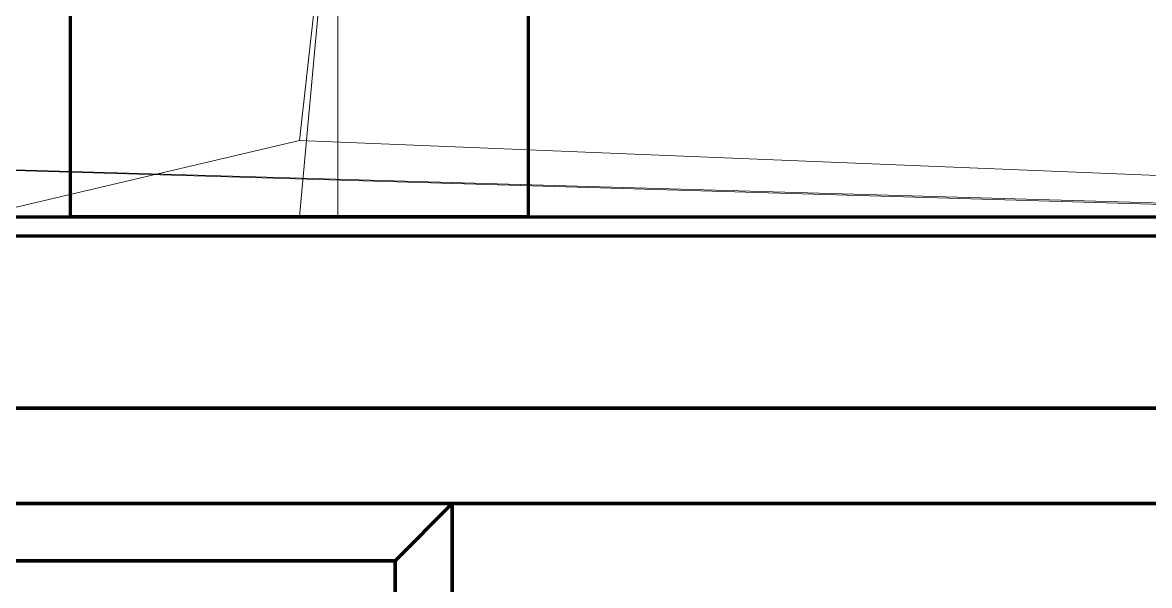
# Model space of a CAD drawing. Extents: x 0 to 1153, y 0 to 816.
# Drawn here: x 638.614 to 639.239, y 393.676 to 393.988 of the extents above; entities that cross this region are included whole.
import ezdxf

# ---------------------------------------------------------------- set-up
doc = ezdxf.new("R2010")
doc.units = 0
doc.header["$MEASUREMENT"] = 0
doc.layers.add('Hatch', color=7, linetype='Continuous')

msp = doc.modelspace()

# ---------------------------------------------------------------- linework, layer by layer
at = {"layer": 'Hatch', "color": 3, "linetype": 'Continuous', "lineweight": 211}
for points in [[(642.32367, 393.72114), (642.32367, 393.77406), (642.32367, 393.72114), (637.4765, 393.72114), (642.32367, 393.72114), (637.4765, 393.72114), (642.32367, 393.72114), (642.32367, 393.77406), (637.4765, 393.77406), (642.32367, 393.77406), (637.4765, 393.77406), (642.32367, 393.77406), (642.32367, 395.38277), (642.32367, 395.27689), (642.32367, 395.38277), (642.32367, 393.77406)], [(637.4765, 393.77406), (637.4765, 395.38277), (642.32367, 395.38277), (637.4765, 395.38277), (637.4765, 395.27689), (642.32367, 395.27689), (637.4765, 395.27689), (637.4765, 395.38277), (642.32367, 395.38277), (637.4765, 395.38277), (637.4765, 393.77406), (642.32367, 393.77406), (637.4765, 393.77406), (637.4765, 393.72114), (637.4765, 393.77406), (637.4765, 393.72114)], [(637.58233, 393.77406), (637.58233, 395.38277), (642.22842, 395.38277), (637.58233, 395.38277), (637.58233, 393.77406), (642.22842, 393.77406), (637.58233, 393.77406)], [(642.22842, 393.86931), (637.58233, 393.86931), (637.58233, 393.77406), (642.22842, 393.77406), (642.22842, 393.86931), (637.58233, 393.86931), (637.58233, 393.77406), (642.22842, 393.77406)], [(638.36546, 393.45656), (638.36546, 393.45656), (638.38667, 393.68939), (638.82058, 393.68939), (638.82058, 393.45656), (638.85229, 393.45656), (638.85229, 393.72114), (638.36546, 393.72114), (638.85229, 393.72114), (638.85229, 393.45656), (638.82058, 393.45656), (638.82058, 393.68939), (638.38667, 393.68939), (638.38667, 393.45656), (638.38667, 393.45656), (638.36546, 393.72114)], [(638.82058, 393.68939), (638.82058, 393.68939), (638.85229, 393.72114)]]:
    msp.add_lwpolyline(points, close=True, dxfattribs=at)
for points in [[(638.89462, 394.51489), (638.64067, 394.51489), (638.64067, 394.23977), (638.64067, 394.1551), (638.64067, 393.87994), (638.89462, 393.87994), (638.89462, 394.1551), (638.89462, 394.23977), (638.89462, 394.51489), (638.76762, 394.51489), (637.71992, 394.51489), (637.71992, 394.23977), (637.71992, 394.1551), (637.71992, 393.87994), (639.81537, 393.87994), (639.81537, 394.1551), (639.81537, 394.23977), (639.81537, 394.51489), (637.71992, 394.51489)], [(637.71992, 393.87994), (638.76762, 393.87994), (639.81537, 393.87994)], [(638.89462, 393.87994), (638.76762, 393.87994), (638.64067, 393.87994)]]:
    msp.add_lwpolyline(points, dxfattribs=at)
at = {"layer": 'Hatch', "color": 3, "linetype": 'Continuous', "lineweight": 0}
for points in [[(638.57717, 394.1551), (638.86292, 394.11277), (639.07454, 394.08098), (639.26508, 394.03864), (639.42379, 393.99631), (639.59317, 393.92223), (639.70958, 393.92223), (639.55079, 393.95398), (639.64604, 393.92223), (639.73071, 393.87994), (637.76225, 393.87994), (639.80483, 393.87994), (638.76762, 393.87994), (638.58771, 393.87994), (638.96875, 393.87994), (639.14867, 393.87994), (638.36546, 393.87994)], [(637.82575, 393.87994), (639.73071, 393.87994), (639.80483, 393.87994), (638.76762, 393.92223), (638.78883, 394.11277), (638.36546, 394.1551), (638.78883, 394.11277), (638.36546, 394.1551), (638.78883, 394.11277), (639.74133, 394.1551), (637.81517, 394.1551)], [(638.58771, 394.1551), (638.78883, 394.11277), (638.98987, 394.08098), (639.15921, 394.03864), (639.318, 393.99631), (639.39208, 393.95398), (639.50846, 393.87994), (638.06917, 393.87994), (639.318, 393.87994), (638.21733, 393.87994), (639.14867, 393.87994), (638.39725, 393.87994), (638.95817, 393.87994), (638.56658, 393.87994)], [(638.78883, 394.11277), (638.76762, 393.87994), (639.14867, 393.87994), (638.36546, 393.87994), (638.76762, 393.87994), (638.56658, 393.87994), (638.76762, 393.87994), (638.36546, 393.87994), (638.76762, 393.87994), (638.36546, 393.87994), (638.76762, 393.87994), (639.318, 393.87994), (638.18554, 393.87994), (638.76762, 393.87994), (638.18554, 393.87994), (638.76762, 393.87994), (638.18554, 393.87994), (638.76762, 393.87994), (638.02683, 393.87994), (638.76762, 393.87994), (638.02683, 393.87994), (638.76762, 393.87994), (639.60371, 393.87994), (637.88925, 393.87994), (638.76762, 393.87994), (637.88925, 393.87994), (638.76762, 393.87994), (637.88925, 393.87994), (638.76762, 393.87994), (637.79396, 393.87994), (638.76762, 393.87994), (637.79396, 393.87994), (638.76762, 393.87994), (639.77304, 393.87994), (637.7305, 393.87994), (638.76762, 393.87994), (637.7305, 393.87994), (638.76762, 393.87994), (637.7305, 393.87994), (638.76762, 393.87994), (637.7305, 393.87994), (638.76762, 393.87994), (637.7305, 393.87994), (638.76762, 393.87994), (637.71992, 393.87994), (638.76762, 393.87994), (637.79396, 393.87994), (638.76762, 393.87994), (637.79396, 393.87994), (638.76762, 393.87994), (637.7305, 393.87994), (638.76762, 393.87994), (637.88925, 393.87994), (638.76762, 393.87994), (637.7305, 393.87994), (638.76762, 393.87994), (638.02683, 393.87994), (638.76762, 393.87994), (638.02683, 393.87994), (638.76762, 393.87994), (637.88925, 393.87994), (638.76762, 393.87994), (639.47675, 393.87994), (638.06917, 393.87994), (639.47675, 393.87994), (638.02683, 393.87994), (639.47675, 393.87994), (638.02683, 393.87994), (639.50846, 393.87994), (638.02683, 393.87994)], [(638.56658, 393.87994), (638.76762, 393.87994), (638.21733, 393.87994), (639.318, 393.87994), (638.21733, 393.87994), (639.318, 393.87994), (638.18554, 393.87994), (639.34975, 393.87994), (638.18554, 393.87994), (638.76762, 393.87994), (638.56658, 393.87994), (638.76762, 393.87994), (638.96875, 393.87994), (638.56658, 393.87994), (638.96875, 393.87994), (638.58771, 393.87994), (638.95817, 393.87994), (638.56658, 393.87994), (638.95817, 393.87994), (638.56658, 393.87994), (638.76762, 393.87994), (637.93154, 393.87994), (639.50846, 393.87994), (638.06917, 393.87994), (639.34975, 393.87994), (638.21733, 393.87994), (639.15921, 393.87994), (638.39725, 393.87994), (638.95817, 393.87994), (638.58771, 393.87994), (638.76762, 393.92223), (638.78883, 394.11277), (638.76762, 393.87994), (639.60371, 393.87994), (637.93154, 393.87994), (639.60371, 393.87994), (637.88925, 393.87994), (639.60371, 393.87994), (637.88925, 393.87994), (639.6355, 393.87994), (637.88925, 393.87994)], [(638.78883, 394.11277), (638.78883, 393.87994), (638.84175, 393.87994), (638.76762, 393.87994), (638.86292, 393.87994), (638.76762, 393.87994), (638.86292, 393.87994), (638.77825, 393.87994), (638.88408, 393.87994), (638.77825, 393.87994), (638.88408, 393.87994), (638.77825, 393.87994), (638.88408, 393.87994), (638.77825, 393.87994), (638.89462, 393.87994), (638.77825, 393.87994), (638.89462, 393.87994), (638.77825, 393.87994), (638.89462, 393.87994), (638.77825, 393.87994), (638.89462, 393.87994), (638.77825, 393.87994), (638.89462, 393.87994), (638.78883, 393.87994), (638.88408, 393.87994), (638.78883, 393.87994), (638.88408, 393.87994), (638.78883, 393.87994), (638.88408, 393.87994), (638.78883, 393.87994), (638.8735, 393.87994), (638.78883, 393.87994), (638.8735, 393.87994), (638.78883, 393.87994), (638.8735, 393.87994), (638.78883, 393.87994), (638.86292, 393.87994), (638.78883, 393.87994), (638.86292, 393.87994), (638.78883, 393.87994), (638.84175, 393.87994), (638.78883, 393.87994), (638.84175, 393.87994), (638.78883, 393.87994), (638.84175, 393.87994), (638.78883, 393.87994), (638.78883, 394.11277), (638.76762, 393.87994), (638.95817, 393.87994), (638.76762, 393.87994), (638.95817, 393.87994), (638.76762, 393.87994), (639.14867, 393.87994), (638.76762, 393.87994), (639.14867, 393.87994), (639.318, 393.87994), (638.18554, 393.87994), (639.47675, 393.87994)], [(638.78883, 394.11277), (638.76762, 393.87994), (638.78883, 394.11277)], [(639.77304, 393.87994), (638.76762, 393.87994), (639.77304, 393.87994), (638.76762, 393.87994), (639.81537, 393.87994), (638.76762, 393.87994), (639.81537, 393.87994), (638.76762, 393.87994), (639.81537, 393.87994), (638.76762, 393.87994), (639.81537, 393.87994), (638.76762, 393.87994), (639.81537, 393.87994), (638.76762, 393.87994), (639.77304, 393.87994), (638.76762, 393.87994), (639.77304, 393.87994), (638.76762, 393.87994), (639.70958, 393.87994), (638.76762, 393.87994), (639.70958, 393.87994), (638.76762, 393.87994), (639.70958, 393.87994), (638.76762, 393.87994), (639.60371, 393.87994), (638.76762, 393.87994), (639.60371, 393.87994), (638.76762, 393.87994), (639.47675, 393.87994), (638.76762, 393.87994), (639.47675, 393.87994), (638.76762, 393.87994), (639.318, 393.87994), (638.76762, 393.87994), (639.318, 393.87994), (638.76762, 393.87994), (639.14867, 393.87994), (638.76762, 393.87994), (639.14867, 393.87994), (638.76762, 393.87994), (638.95817, 393.87994), (638.76762, 393.87994), (638.95817, 393.87994), (638.76762, 393.87994), (638.78883, 394.11277)], [(638.78883, 394.11277), (638.76762, 393.87994), (638.78883, 394.11277), (638.76762, 393.87994), (638.78883, 394.11277)], [(639.73071, 393.87994), (637.79396, 393.87994), (639.79425, 393.87994), (637.7305, 393.87994), (638.76762, 393.87994), (638.18554, 393.87994), (639.34975, 393.87994), (638.21733, 393.87994), (639.34975, 393.87994), (638.18554, 393.87994), (639.47675, 393.87994), (638.048, 393.92223), (639.50846, 393.87994)], [(638.21733, 393.87994), (639.34975, 393.87994), (639.47675, 393.87994), (638.048, 393.92223)], [(637.82575, 393.87994), (639.6355, 393.87994), (637.82575, 393.87994), (639.70958, 393.87994), (637.82575, 393.87994), (639.70958, 393.87994), (637.79396, 393.87994), (639.73071, 393.87994), (637.79396, 393.87994), (639.73071, 393.87994), (637.76225, 393.87994), (639.77304, 393.87994), (637.76225, 393.87994), (639.77304, 393.87994), (637.7305, 393.87994), (639.77304, 393.87994), (637.7305, 393.87994), (639.79425, 393.87994), (637.7305, 393.87994), (639.79425, 393.87994), (637.7305, 393.87994), (639.80483, 393.87994), (637.7305, 393.87994), (638.76762, 393.87994), (637.7305, 393.87994), (638.76762, 393.87994), (637.7305, 393.87994), (638.78883, 393.87994), (637.7305, 393.87994), (638.7465, 393.87994), (637.7305, 393.87994), (638.78883, 393.87994), (639.80483, 393.87994), (638.82058, 393.87994), (638.76762, 393.87994), (639.80483, 393.87994), (638.84175, 393.87994), (639.81537, 393.87994), (638.84175, 393.87994), (639.81537, 393.87994), (638.85229, 393.87994), (639.81537, 393.87994), (638.85229, 393.87994), (639.81537, 393.87994), (638.86292, 393.87994), (639.81537, 393.87994), (638.86292, 393.87994), (639.81537, 393.87994), (638.8735, 393.87994), (639.81537, 393.87994), (638.88408, 393.87994), (639.81537, 393.87994), (638.88408, 393.87994), (639.81537, 393.87994), (638.89462, 393.87994), (639.81537, 393.87994), (638.88408, 393.87994), (639.81537, 393.87994), (638.89462, 393.87994), (639.81537, 393.87994), (638.89462, 393.87994), (639.81537, 393.87994), (638.89462, 393.87994), (639.81537, 393.87994), (638.89462, 393.87994), (639.81537, 393.87994), (638.89462, 393.87994), (639.81537, 393.87994), (638.88408, 393.87994), (639.81537, 393.87994), (638.88408, 393.87994), (639.81537, 393.87994), (638.8735, 393.87994), (639.81537, 393.87994), (638.8735, 393.87994), (639.81537, 393.87994), (638.8735, 393.87994), (639.81537, 393.87994), (638.86292, 393.87994), (639.81537, 393.87994), (638.86292, 393.87994), (639.81537, 393.87994), (638.85229, 393.87994), (639.81537, 393.87994), (638.85229, 393.87994), (639.81537, 393.87994), (638.85229, 393.87994), (639.81537, 393.87994), (638.84175, 393.87994), (639.81537, 393.87994), (638.84175, 393.87994), (639.81537, 393.87994), (638.82058, 393.87994), (639.80483, 393.87994), (638.82058, 393.87994), (639.80483, 393.87994), (638.7465, 393.87994), (637.7305, 393.87994), (638.71471, 393.87994), (637.7305, 393.87994), (638.71471, 393.87994), (637.7305, 393.87994), (638.69358, 393.87994), (637.71992, 393.87994), (638.67237, 393.87994), (637.71992, 393.87994), (638.67237, 393.87994), (637.71992, 393.87994), (638.67237, 393.87994), (637.71992, 393.87994), (638.66183, 393.87994), (637.71992, 393.87994), (638.66183, 393.87994), (637.71992, 393.87994), (638.66183, 393.87994), (637.71992, 393.87994), (638.65125, 393.87994), (637.71992, 393.87994), (638.65125, 393.87994), (637.71992, 393.87994), (638.64067, 393.87994), (637.71992, 393.87994), (638.64067, 393.87994), (637.71992, 393.87994), (638.64067, 393.87994), (637.71992, 393.87994), (638.64067, 393.87994), (637.71992, 393.87994), (638.64067, 393.87994), (637.71992, 393.87994), (638.64067, 393.87994), (637.71992, 393.87994), (638.65125, 393.87994), (637.71992, 393.87994), (638.65125, 393.87994), (637.71992, 393.87994), (638.66183, 393.87994), (637.71992, 393.87994), (638.67237, 393.87994), (637.7305, 393.87994), (638.69358, 393.87994), (637.71992, 393.87994), (638.69358, 393.87994), (637.7305, 393.87994), (638.71471, 393.87994), (637.7305, 393.87994), (638.71471, 393.87994), (637.7305, 393.87994), (638.78883, 393.87994), (639.80483, 393.87994), (638.78883, 393.87994), (639.80483, 393.87994), (638.7465, 393.87994), (637.7305, 393.87994), (638.78883, 393.87994), (639.80483, 393.87994), (638.76762, 393.87994), (639.80483, 393.87994), (638.76762, 393.87994), (637.7305, 393.87994), (639.80483, 393.87994), (637.7305, 393.87994), (639.80483, 393.87994), (637.76225, 393.87994), (639.77304, 393.87994), (637.76225, 393.87994)], [(639.70958, 393.87994), (637.88925, 393.87994), (639.60371, 393.87994), (638.02683, 393.87994), (639.47675, 393.87994), (638.06917, 393.87994), (639.50846, 393.87994), (638.02683, 393.87994), (639.60371, 393.87994), (637.93154, 393.87994), (639.6355, 393.87994), (637.88925, 393.87994), (639.6355, 393.87994), (638.76762, 393.87994), (637.7305, 393.87994), (639.79425, 393.87994), (638.82058, 393.87994), (639.81537, 393.87994), (638.89462, 393.87994), (639.81537, 393.87994), (638.88408, 393.87994), (639.81537, 393.87994), (638.8735, 393.87994), (639.81537, 393.87994), (638.86292, 393.87994), (639.81537, 393.87994), (638.84175, 393.87994), (639.80483, 393.87994), (638.82058, 393.87994), (639.80483, 393.87994), (638.76762, 393.87994), (639.80483, 393.87994), (637.7305, 393.87994), (638.69358, 393.87994), (637.7305, 393.87994), (638.67237, 393.87994), (637.71992, 393.87994), (638.66183, 393.87994), (637.71992, 393.87994), (638.65125, 393.87994), (637.71992, 393.87994), (638.64067, 393.87994), (637.71992, 393.87994), (638.67237, 393.87994), (637.71992, 393.87994), (639.80483, 393.87994), (638.76762, 393.87994), (638.56658, 393.87994)], [(639.699, 393.87994), (637.82575, 393.87994), (639.77304, 393.87994), (637.7305, 393.87994), (638.69358, 393.87994), (638.7465, 393.87994), (638.69358, 393.87994), (638.7465, 393.87994), (638.69358, 393.87994), (638.7465, 393.87994), (638.67237, 393.87994), (638.7465, 393.87994), (638.67237, 393.87994), (638.7465, 393.87994), (638.66183, 393.87994), (638.7465, 393.87994), (638.66183, 393.87994), (638.7465, 393.87994), (638.66183, 393.87994), (638.7465, 393.87994), (638.65125, 393.87994), (638.7465, 393.87994), (638.65125, 393.87994), (638.7465, 393.87994), (638.64067, 393.87994), (638.7465, 393.87994), (638.64067, 393.87994), (638.7465, 393.87994), (638.64067, 393.87994), (638.7465, 393.87994), (638.64067, 393.87994), (638.75704, 393.87994), (638.64067, 393.87994), (638.75704, 393.87994), (638.64067, 393.87994), (638.75704, 393.87994), (638.65125, 393.87994), (638.75704, 393.87994), (638.64067, 393.87994), (638.75704, 393.87994), (638.66183, 393.87994), (638.75704, 393.87994), (638.65125, 393.87994), (638.75704, 393.87994), (638.67237, 393.87994), (638.76762, 393.87994), (638.65125, 393.87994), (638.76762, 393.87994), (638.69358, 393.87994), (638.76762, 393.87994), (638.67237, 393.87994), (638.76762, 393.87994), (638.71471, 393.87994), (638.76762, 393.87994), (638.67237, 393.87994), (638.7465, 393.87994), (638.95817, 393.87994), (638.56658, 393.87994), (639.14867, 393.87994), (638.95817, 393.87994), (638.58771, 393.87994), (638.96875, 393.87994), (638.58771, 393.87994), (638.96875, 393.87994), (638.56658, 393.87994), (639.14867, 393.87994), (638.39725, 393.87994), (639.15921, 393.87994), (638.39725, 393.87994), (639.15921, 393.87994), (638.36546, 393.87994), (639.318, 393.87994), (638.36546, 393.87994), (638.76762, 393.87994), (637.7305, 393.87994), (639.79425, 393.87994), (637.79396, 393.87994), (639.70958, 393.87994)], [(639.77304, 393.87994), (638.76762, 393.87994), (637.7305, 393.87994), (638.76762, 393.87994), (639.70958, 393.87994)], [(637.76225, 393.87994), (639.70958, 393.87994), (639.60371, 393.87994), (637.93154, 393.87994), (639.47675, 393.87994), (639.6355, 393.87994), (637.88925, 393.87994)], [(638.02683, 393.87994), (638.76762, 393.87994), (637.88925, 393.87994), (639.70958, 393.87994), (637.79396, 393.87994), (639.73071, 393.87994), (638.76762, 393.87994), (637.79396, 393.87994)], [(637.93154, 393.87994), (639.60371, 393.87994)], [(638.36546, 393.87994), (639.15921, 393.87994), (639.34975, 393.87994), (638.18554, 393.87994)], [(638.18554, 393.87994), (638.76762, 393.87994), (638.36546, 393.87994), (638.76762, 393.87994), (638.18554, 393.87994), (638.76762, 393.87994), (638.39725, 393.87994), (639.14867, 393.87994), (638.39725, 393.87994), (639.14867, 393.87994), (638.36546, 393.87994), (639.15921, 393.87994), (638.36546, 393.87994)], [(638.82058, 393.87994), (638.7465, 393.87994), (638.82058, 393.87994), (638.7465, 393.87994), (638.82058, 393.87994), (638.7465, 393.87994), (638.82058, 393.87994), (638.7465, 393.87994), (638.8735, 393.87994), (638.82058, 393.87994), (638.88408, 393.87994), (638.82058, 393.87994), (638.89462, 393.87994), (638.82058, 393.87994), (638.88408, 393.87994), (638.82058, 393.87994), (638.7465, 393.87994), (638.7465, 393.87994), (638.69358, 393.87994), (638.7465, 393.87994), (638.64067, 393.87994), (638.7465, 393.87994), (638.64067, 393.87994), (638.76762, 393.87994), (638.64067, 393.87994)], [(639.318, 393.87994), (638.76762, 393.87994), (639.318, 393.87994), (638.76762, 393.87994), (639.47675, 393.87994), (638.76762, 393.87994), (639.47675, 393.87994)], [(639.60371, 393.87994), (638.76762, 393.87994), (639.60371, 393.87994)], [(639.70958, 393.87994), (638.76762, 393.87994), (639.70958, 393.87994)], [(639.60371, 393.87994), (638.76762, 393.87994), (639.47675, 393.87994), (638.76762, 393.87994), (639.318, 393.87994), (638.76762, 393.87994), (639.14867, 393.87994), (638.76762, 393.87994), (638.95817, 393.87994)]]:
    msp.add_lwpolyline(points, dxfattribs=at)
at = {"layer": 'Hatch', "color": 3, "linetype": 'Continuous', "lineweight": 211}
for p in [(638.85229, 393.72114), (638.82058, 393.68939)]:
    msp.add_point(p, dxfattribs=at)

doc.saveas('drawing.dxf')
